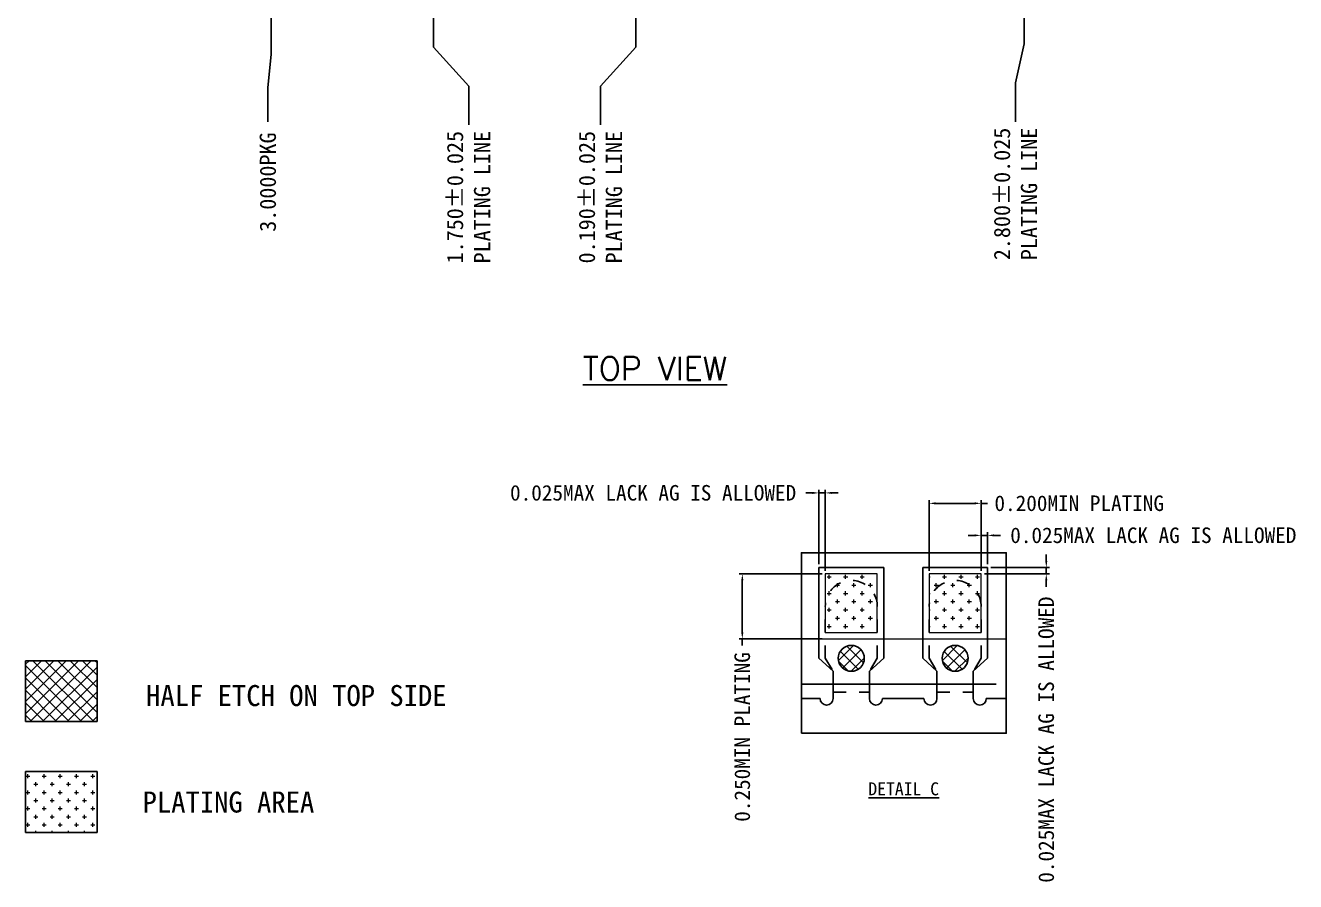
# Model space of a CAD drawing. Extents: x 287.7 to 298.1, y 222.1 to 237.2.
# Drawn here: x 287.68 to 297.47, y 222.13 to 228.72 of the extents above; entities that cross this region are included whole.
import ezdxf
from ezdxf.enums import TextEntityAlignment as Align

# ---------------------------------------------------------------- set-up
doc = ezdxf.new("R2010")
doc.units = 0
doc.header["$MEASUREMENT"] = 0
doc.linetypes.add('CENTER', pattern=[2, 1.25, -0.25, 0.25, -0.25])
doc.linetypes.add('HIDDEN', pattern=[0.375, 0.25, -0.125])
for name, color, linetype in [('1（实线、SECTION图示等）', 7, 'Continuous'), ('DIM(尺寸标注）', 4, 'Continuous'), ('Half etch on top side（正面半蚀刻、实线）', 6, 'Continuous'), ('LFBOT（框架底面线、虚线）', 4, 'HIDDEN'), ('LFTOP（框架正面线、实线）', 7, 'Continuous'), ('PKG LINE（虚线）', 2, 'HIDDEN'), ('PLATING（电镀）', 3, 'Continuous')]:
    doc.layers.add(name, color=color, linetype=linetype)
doc.styles.get("Standard").update_dxf_attribs({"font": 'SimSun.ttf'})
doc.styles.add('宋体', font='SimSun.ttf')
doc.dimstyles.new('ISO-25', dxfattribs={"dimtxt": 0.2, "dimasz": 0.15, "dimexe": 0.025, "dimexo": 0.025, "dimgap": 0.025, "dimtad": 0, "dimdec": 3, "dimzin": 1, "dimdsep": 46, "dimtxsty": '宋体', "dimcen": 0.15, "dimadec": 0, "dimazin": 0, "dimtfac": 1, "dimtdec": 3, "dimtmove": 0, "dimatfit": 3, "dimfxl": 1, "dimarcsym": 0})
doc.dimstyles.get("Standard").update_dxf_attribs({"dimtxt": 0.18, "dimasz": 0.18, "dimexe": 0.18, "dimexo": 0.0625, "dimgap": 0.09, "dimtad": 0, "dimtih": 1, "dimtoh": 1, "dimdec": 4, "dimzin": 0, "dimdsep": 46, "dimtxsty": 'Standard', "dimcen": 0.09, "dimadec": 0, "dimazin": 0, "dimtfac": 1, "dimtdec": 4, "dimtofl": 0, "dimtmove": 0, "dimatfit": 3, "dimfxl": 1, "dimtolj": 1, "dimtzin": 0, "dimarcsym": 0})
doc.dimstyles.new('Standard$0', dxfattribs={"dimtxt": 0.08, "dimasz": 0.08, "dimexe": 0.0266, "dimexo": 0.0266, "dimgap": 0.0266, "dimtad": 0, "dimdec": 3, "dimzin": 1, "dimdsep": 46, "dimtxsty": 'Standard', "dimcen": 0, "dimclrd": 256, "dimclre": 256, "dimclrt": 256, "dimadec": 0, "dimazin": 1, "dimtm": 1.25, "dimtfac": 1, "dimtdec": 3, "dimtmove": 0, "dimatfit": 0, "dimfxl": 1, "dimtolj": 1, "dimtzin": 0, "dimlwd": -1, "dimlwe": -1, "dimarcsym": 0})

# ---------------------------------------------------------------- blocks, each defined once
blk = doc.blocks.new('*D21')
at = {"layer": 'Defpoints', "color": 0, "transparency": 16777216}
for p in [(292.5768, 231.9575), (289.5768, 228.9575), (289.5528, 227.9785)]:
    blk.add_point(p, dxfattribs=at)
at = {"layer": 'DIM(尺寸标注）', "transparency": 16777216}
for p, q in [((289.5768, 228.8875), (289.5768, 228.4985)), ((289.5768, 228.4985), (289.5528, 228.2385)), ((289.5528, 228.2385), (289.5528, 227.9785))]:
    blk.add_line(p, q, dxfattribs=at)
at = {"layer": 'DIM(尺寸标注）', "transparency": 16777216, "insert": (289.5528, 227.5132), "char_height": 0.125, "attachment_point": 5, "rotation": 90, "style": '宋体'}
blk.add_mtext('3.0000PKG ', dxfattribs=at)
blk = doc.blocks.new('*D11')
at = {"layer": 'Defpoints', "color": 0, "transparency": 16777216}
for p in [(292.5768, 231.9575), (290.8268, 230.0075), (291.099, 227.9535)]:
    blk.add_point(p, dxfattribs=at)
at = {"layer": 'DIM(尺寸标注）', "color": 0, "lineweight": -2, "transparency": 16777216}
for p, q in [((290.8268, 229.9825), (290.8268, 228.5535)), ((290.8268, 228.5535), (291.099, 228.2535)), ((291.099, 228.2535), (291.099, 227.9535))]:
    blk.add_line(p, q, dxfattribs=at)
at = {"layer": 'DIM(尺寸标注）', "color": 0, "transparency": 16777216, "insert": (291.099, 227.3971), "char_height": 0.125, "attachment_point": 5, "rotation": 90, "style": '宋体'}
blk.add_mtext('1.750%%p0.025\\PPLATING LINE', dxfattribs=at)
blk = doc.blocks.new('*D12')
at = {"layer": 'Defpoints', "color": 0, "transparency": 16777216}
for p in [(292.5768, 231.9575), (292.3868, 230.0075), (292.1145, 227.9535)]:
    blk.add_point(p, dxfattribs=at)
at = {"layer": 'DIM(尺寸标注）', "color": 0, "lineweight": -2, "transparency": 16777216}
for p, q in [((292.3868, 229.9825), (292.3868, 228.5535)), ((292.3868, 228.5535), (292.1145, 228.2535)), ((292.1145, 228.2535), (292.1145, 227.9535))]:
    blk.add_line(p, q, dxfattribs=at)
at = {"layer": 'DIM(尺寸标注）', "color": 0, "transparency": 16777216, "insert": (292.1145, 227.3971), "char_height": 0.125, "attachment_point": 5, "rotation": 90, "style": '宋体'}
blk.add_mtext('0.190%%p0.025\\PPLATING LINE', dxfattribs=at)
blk = doc.blocks.new('*D14')
at = {"layer": 'Defpoints', "color": 0, "transparency": 16777216}
for p in [(293.2067, 224.4953), (293.846, 224.4953), (293.846, 223.9953)]:
    blk.add_point(p, dxfattribs=at)
at = {"layer": 'DIM(尺寸标注）', "color": 0, "lineweight": -2, "transparency": 16777216}
for p, q in [((293.821, 224.4953), (293.1817, 224.4953)), ((293.2067, 224.0453), (293.2067, 224.4453)), ((293.821, 223.9953), (293.1817, 223.9953)), ((293.2067, 223.9953), (293.2067, 223.9453))]:
    blk.add_line(p, q, dxfattribs=at)
at = {"layer": 'DIM(尺寸标注）', "color": 0, "transparency": 16777216}
for points in [[(293.215, 224.4453), (293.1984, 224.4453), (293.2067, 224.4953)], [(293.1984, 224.0453), (293.215, 224.0453), (293.2067, 223.9953)]]:
    blk.add_solid(points, dxfattribs=at)
at = {"layer": 'DIM(尺寸标注）', "color": 0, "lineweight": 0, "transparency": 16777216, "insert": (293.2067, 223.2395), "char_height": 0.12, "attachment_point": 5, "rotation": 90, "style": '宋体'}
blk.add_mtext('\\A1;0.250\\fSimSun|b0|i0|c134|p2;MIN PLATING', dxfattribs=at)
blk = doc.blocks.new('*D15')
at = {"layer": 'Defpoints', "color": 0, "transparency": 16777216}
for p in [(293.796, 225.1193), (293.796, 224.5453), (293.846, 224.4953)]:
    blk.add_point(p, dxfattribs=at)
at = {"layer": 'DIM(尺寸标注）', "color": 0, "lineweight": -2, "transparency": 16777216}
for p, q in [((293.796, 224.5703), (293.796, 225.1443)), ((293.846, 224.5203), (293.846, 225.1443)), ((293.746, 225.1193), (293.696, 225.1193)), ((293.846, 225.1193), (293.796, 225.1193)), ((293.896, 225.1193), (293.946, 225.1193))]:
    blk.add_line(p, q, dxfattribs=at)
at = {"layer": 'DIM(尺寸标注）', "color": 0, "transparency": 16777216}
for points in [[(293.746, 225.111), (293.746, 225.1276), (293.796, 225.1193)], [(293.896, 225.1276), (293.896, 225.111), (293.846, 225.1193)]]:
    blk.add_solid(points, dxfattribs=at)
at = {"layer": 'DIM(尺寸标注）', "color": 0, "lineweight": 0, "transparency": 16777216, "insert": (292.5196, 225.1193), "char_height": 0.12, "attachment_point": 5, "style": '宋体'}
blk.add_mtext('\\A1;0.025MAX LACK AG IS ALLOWED', dxfattribs=at)
blk = doc.blocks.new('*D16')
at = {"layer": 'Defpoints', "color": 0, "transparency": 16777216}
for p in [(295.046, 225.039), (294.646, 224.4953), (295.046, 224.4953)]:
    blk.add_point(p, dxfattribs=at)
at = {"layer": 'DIM(尺寸标注）', "color": 0, "lineweight": -2, "transparency": 16777216}
for p, q in [((294.646, 224.5203), (294.646, 225.064)), ((294.696, 225.039), (294.996, 225.039)), ((295.046, 224.5203), (295.046, 225.064)), ((295.046, 225.039), (295.096, 225.039))]:
    blk.add_line(p, q, dxfattribs=at)
at = {"layer": 'DIM(尺寸标注）', "color": 0, "transparency": 16777216}
for points in [[(294.696, 225.0474), (294.696, 225.0307), (294.646, 225.039)], [(294.996, 225.0307), (294.996, 225.0474), (295.046, 225.039)]]:
    blk.add_solid(points, dxfattribs=at)
at = {"layer": 'DIM(尺寸标注）', "color": 0, "lineweight": 0, "transparency": 16777216, "insert": (295.8018, 225.039), "char_height": 0.12, "attachment_point": 5, "style": '宋体'}
blk.add_mtext('\\A1;0.200\\fSimSun|b0|i0|c134|p2;MIN PLATING', dxfattribs=at)
blk = doc.blocks.new('*D17')
at = {"layer": 'Defpoints', "color": 0, "transparency": 16777216}
for p in [(295.096, 224.7922), (295.096, 224.5453), (295.046, 224.4953)]:
    blk.add_point(p, dxfattribs=at)
at = {"layer": 'DIM(尺寸标注）', "color": 0, "lineweight": -2, "transparency": 16777216}
for p, q in [((294.996, 224.7922), (294.946, 224.7922)), ((295.046, 224.5203), (295.046, 224.8172)), ((295.046, 224.7922), (295.096, 224.7922)), ((295.096, 224.5703), (295.096, 224.8172)), ((295.146, 224.7922), (295.196, 224.7922))]:
    blk.add_line(p, q, dxfattribs=at)
at = {"layer": 'DIM(尺寸标注）', "color": 0, "transparency": 16777216}
for points in [[(294.996, 224.7838), (294.996, 224.8005), (295.046, 224.7922)], [(295.146, 224.8005), (295.146, 224.7838), (295.096, 224.7922)]]:
    blk.add_solid(points, dxfattribs=at)
at = {"layer": 'DIM(尺寸标注）', "color": 0, "lineweight": 0, "transparency": 16777216, "insert": (296.3724, 224.7922), "char_height": 0.12, "attachment_point": 5, "style": '宋体'}
blk.add_mtext('\\A1;0.025MAX LACK AG IS ALLOWED', dxfattribs=at)
blk = doc.blocks.new('*D18')
at = {"layer": 'Defpoints', "color": 0, "transparency": 16777216}
for p in [(295.096, 224.5453), (295.548, 224.5453), (295.046, 224.4953)]:
    blk.add_point(p, dxfattribs=at)
at = {"layer": 'DIM(尺寸标注）', "color": 0, "lineweight": -2, "transparency": 16777216}
for p, q in [((295.548, 224.5953), (295.548, 224.6453)), ((295.121, 224.5453), (295.573, 224.5453)), ((295.548, 224.4953), (295.548, 224.5453)), ((295.071, 224.4953), (295.573, 224.4953)), ((295.548, 224.4453), (295.548, 224.3953))]:
    blk.add_line(p, q, dxfattribs=at)
at = {"layer": 'DIM(尺寸标注）', "color": 0, "transparency": 16777216}
for points in [[(295.5396, 224.5953), (295.5563, 224.5953), (295.548, 224.5453)], [(295.5563, 224.4453), (295.5396, 224.4453), (295.548, 224.4953)]]:
    blk.add_solid(points, dxfattribs=at)
at = {"layer": 'DIM(尺寸标注）', "color": 0, "lineweight": 0, "transparency": 16777216, "insert": (295.548, 223.2189), "char_height": 0.12, "attachment_point": 5, "rotation": 90, "style": '宋体'}
blk.add_mtext('\\A1;0.025\\fSimSun|b0|i0|c134|p2;MAX LACK AG IS ALLOWED', dxfattribs=at)
blk = doc.blocks.new('*D33')
at = {"layer": 'Defpoints', "color": 0, "transparency": 16777216}
for p in [(292.5768, 231.9575), (295.3768, 229.5825), (295.3118, 227.9785)]:
    blk.add_point(p, dxfattribs=at)
at = {"layer": 'DIM(尺寸标注）', "color": 0, "lineweight": -2, "transparency": 16777216}
for p, q in [((295.3768, 229.5575), (295.3768, 228.5785)), ((295.3768, 228.5785), (295.3118, 228.2785)), ((295.3118, 228.2785), (295.3118, 227.9785))]:
    blk.add_line(p, q, dxfattribs=at)
at = {"layer": 'DIM(尺寸标注）', "color": 0, "transparency": 16777216, "insert": (295.3118, 227.4221), "char_height": 0.125, "attachment_point": 5, "rotation": 90, "style": '宋体'}
blk.add_mtext('2.800%%p0.025\\PPLATING LINE', dxfattribs=at)

msp = doc.modelspace()

# ---------------------------------------------------------------- hatches: boundary and pattern name
at = {"layer": 'Half etch on top side（正面半蚀刻、实线）', "lineweight": -3}
h = msp.add_hatch(dxfattribs=at)
h.set_pattern_fill('ANSI37', color=6, scale=0.02, angle=360)
h.set_pattern_definition([(315, (393.760374, 298.406976), (-0.04490128, -0.04490128), []), (225, (393.760374, 298.406976), (-0.04490128, 0.04490128), [])])
edge = h.paths.add_edge_path()
edge.add_arc((294.04603, 223.84532), 0.1, 731.459156, 1082.571365)
edge.add_arc((294.04603, 223.84532), 0.1, 722.571365, 731.459156)
h = msp.add_hatch(dxfattribs=at)
h.set_pattern_fill('ANSI37', color=6, scale=0.02, angle=360)
h.set_pattern_definition([(315, (394.560374, 298.406976), (-0.04490128, -0.04490128), []), (225, (394.560374, 298.406976), (-0.04490128, 0.04490128), [])])
edge = h.paths.add_edge_path()
edge.add_arc((294.84603, 223.84532), 0.1, 731.459156, 1082.571365)
edge.add_arc((294.84603, 223.84532), 0.1, 722.571365, 731.459156)
at = {"layer": 'Half etch on top side（正面半蚀刻、实线）', "linetype": 'ByBlock', "lineweight": 5}
h = msp.add_hatch(dxfattribs=at)
h.set_pattern_fill('ANSI37', color=256, scale=0.02125, style=0)
h.set_pattern_definition([(45, (284.57901, 233.574394), (-0.0477076, 0.0477076), []), (135, (284.57901, 233.574394), (-0.0477076, -0.0477076), [])])
h.paths.add_polyline_path([(288.23616, 223.8272), (287.68468, 223.8272), (287.68468, 223.3585), (288.23616, 223.3585)])
at = {"layer": 'PLATING（电镀）', "linetype": 'ByBlock', "lineweight": 5}
h = msp.add_hatch(dxfattribs=at)
h.set_pattern_fill('CROSS', color=3, scale=0.01)
h.set_pattern_definition([(0, (286.811065, 233.80709), (0.0635, 0.0635), [0.03175, -0.09525]), (90, (286.82694, 233.791215), (-0.0635, 0.0635), [0.03175, -0.09525])])
h.paths.add_polyline_path([(294.64603, 224.04532), (295.04603, 224.04532), (295.04603, 224.24532, 1.0000016), (294.64603, 224.24532)])
h.paths.add_polyline_path([(293.84603, 224.04532), (294.24603, 224.04532), (294.24603, 224.24532, 1.0000016), (293.84603, 224.24532)])
h.paths.add_polyline_path([(294.64603, 224.49532), (294.64603, 224.24532, -1.0000016), (295.04603, 224.24532), (295.04603, 224.49532)])
h.paths.add_polyline_path([(293.84603, 224.49532), (293.84603, 224.24532, -1.0000016), (294.24603, 224.24532), (294.24603, 224.49532)])
h = msp.add_hatch(dxfattribs=at)
h.set_pattern_fill('CROSS', color=3, scale=0.25)
h.paths.add_polyline_path([(288.23616, 222.9728), (287.68468, 222.9728), (287.68468, 222.50409), (288.23616, 222.50409)])

# ---------------------------------------------------------------- linework, layer by layer
at = {"layer": '1（实线、SECTION图示等）', "color": 7}
for p, q in [((287.68468, 223.8272, -0.04534), (287.68468, 223.3585, -0.04534)), ((288.23616, 223.8272, -0.04534), (287.68468, 223.8272, -0.04534)), ((288.23616, 223.3585, -0.04534), (288.23616, 223.8272, -0.04534)), ((287.68468, 223.3585, -0.04534), (288.23616, 223.3585, -0.04534)), ((287.68468, 222.9728, -0.04534), (287.68468, 222.50409, -0.04534)), ((288.23616, 222.9728, -0.04534), (287.68468, 222.9728, -0.04534)), ((288.23616, 222.50409, -0.04534), (288.23616, 222.9728, -0.04534)), ((287.68468, 222.50409, -0.04534), (288.23616, 222.50409, -0.04534))]:
    msp.add_line(p, q, dxfattribs=at)
at = {"layer": 'DIM(尺寸标注）', "color": 2, "ltscale": 0.1, "elevation": 0.21519}
msp.add_lwpolyline([(293.66152, 223.26868), (293.66152, 224.65827), (295.23981, 224.65827), (295.23981, 223.26868)], close=True, dxfattribs=at)
at = {"layer": 'Half etch on top side（正面半蚀刻、实线）', "color": 6, "lineweight": -3}
for centre in [(294.04603, 223.84532, 0.21519), (294.84603, 223.84532, 0.21519)]:
    msp.add_circle(centre, 0.1, dxfattribs=at)
at = {"layer": 'LFBOT（框架底面线、虚线）', "linetype": 'HIDDEN', "ltscale": 0.2}
for p, q in [((293.84603, 223.84532, 0.21519), (293.84603, 224.24532, 0.21519)), ((294.24603, 223.84532, 0.21519), (294.24603, 224.24532, 0.21519)), ((294.64603, 223.84532, 0.21519), (294.64603, 224.24532, 0.21519)), ((295.04603, 223.84532, 0.21519), (295.04603, 224.24532, 0.21519)), ((293.84603, 223.84532, 0.21519), (293.90603, 223.74532, 0.21519)), ((294.24603, 223.84532, 0.21519), (294.18603, 223.74532, 0.21519)), ((294.64603, 223.84532, 0.21519), (294.70603, 223.74532, 0.21519)), ((295.04603, 223.84532, 0.21519), (294.98603, 223.74532, 0.21519))]:
    msp.add_line(p, q, dxfattribs=at)
at = {"layer": 'LFBOT（框架底面线、虚线）', "linetype": 'HIDDEN', "ltscale": 0.2, "elevation": 0.21519}
for points in [[(293.90603, 223.58532), (294.18603, 223.58532)], [(294.70603, 223.58532), (294.98603, 223.58532)]]:
    msp.add_lwpolyline(points, dxfattribs=at)
at = {"layer": 'LFBOT（框架底面线、虚线）', "linetype": 'HIDDEN', "ltscale": 0.2}
for centre in [(294.04603, 224.24532, 0.21519), (294.84603, 224.24532, 0.21519)]:
    msp.add_arc(centre, 0.2, 359.999813, 180.000187, dxfattribs=at)
at = {"layer": 'LFTOP（框架正面线、实线）', "color": 7}
for p, q in [((293.79603, 223.84532, 0.21519), (293.79603, 224.54532, 0.21519)), ((293.79603, 224.54532, 0.21519), (294.29603, 224.54532, 0.21519)), ((294.29603, 224.54532, 0.21519), (294.29603, 223.84532, 0.21519)), ((294.59603, 223.84532, 0.21519), (294.59603, 224.54532, 0.21519)), ((294.59603, 224.54532, 0.21519), (295.09603, 224.54532, 0.21519)), ((295.09603, 224.54532, 0.21519), (295.09603, 223.84532, 0.21519)), ((293.90603, 223.74532, 0.21519), (293.79603, 223.84532, 0.21519)), ((294.29603, 223.84532, 0.21519), (294.18603, 223.74532, 0.21519)), ((294.70603, 223.74532, 0.21519), (294.59603, 223.84532, 0.21519)), ((295.09603, 223.84532, 0.21519), (294.98603, 223.74532, 0.21519)), ((293.90603, 223.53532, 0.21519), (293.90603, 223.74532, 0.21519)), ((294.18603, 223.74532, 0.21519), (294.18603, 223.53532, 0.21519)), ((294.70603, 223.53532, 0.21519), (294.70603, 223.74532, 0.21519)), ((294.98603, 223.74532, 0.21519), (294.98603, 223.53532, 0.21519)), ((293.66152, 223.53532, 0.21519), (293.80603, 223.53532, 0.21519)), ((294.28603, 223.53532, 0.21519), (294.60603, 223.53532, 0.21519)), ((295.08603, 223.53532, 0.21519), (295.23981, 223.53532, 0.21519))]:
    msp.add_line(p, q, dxfattribs=at)
for centre in [(293.85603, 223.53532, 0.21519), (294.23603, 223.53532, 0.21519), (294.65603, 223.53532, 0.21519), (295.03603, 223.53532, 0.21519)]:
    msp.add_arc(centre, 0.05, 180, 0, dxfattribs=at)
at = {"layer": 'PKG LINE（虚线）', "color": 2, "linetype": 'CENTER', "ltscale": 1.2, "elevation": 0.21519}
msp.add_lwpolyline([(293.66152, 223.64532), (295.23981, 223.64532)], dxfattribs=at)
at = {"layer": 'PLATING（电镀）', "color": 3, "linetype": 'ByBlock', "lineweight": 5, "elevation": 0.21519}
for points in [[(293.84603, 224.04532), (294.24603, 224.04532), (294.24603, 224.49532), (293.84603, 224.49532)], [(294.64603, 224.04532), (295.04603, 224.04532), (295.04603, 224.49532), (294.64603, 224.49532)]]:
    msp.add_lwpolyline(points, close=True, dxfattribs=at)
msp.add_lwpolyline([(293.66152, 223.99532), (295.23981, 223.99532)], dxfattribs=at)

# ---------------------------------------------------------------- texts
at = {"layer": 'DIM(尺寸标注）'}
for s, p in [('HALF ETCH ON TOP SIDE', (290.92888, 223.55841, -0.04534)), ('PLATING AREA', (289.90982, 222.73836, -0.04534))]:
    msp.add_text(s, height=0.162, dxfattribs=at).set_placement(p, align=Align.MIDDLE_RIGHT)
at = {"layer": 'DIM(尺寸标注）', "attachment_point": 5}
for s, insert, char_height in [('{\\Fsimplex|c0;\\L\\C4;TOP VIEW}', (292.53328, 226.07786, -0.06128), 0.18), ('{\\LDETAIL C}', (294.44954, 222.83917, 0.5403), 0.1)]:
    msp.add_mtext(s, dxfattribs=dict(at, insert=insert, char_height=char_height))

# ---------------------------------------------------------------- dimensions: what is measured, and where the dimension line sits
at = {"layer": 'DIM(尺寸标注）'}
for feature_location, offset, text, dimstyle, override, picture, middle in [((289.57676, 228.95748, 0.21519), (-0.02395, -0.97898), '<>PKG ', 'Standard', {"dimscale": 1, "dimtxt": 0.125, "dimasz": 0.13, "dimexe": 0.07, "dimexo": 0.07, "dimgap": 0.07, "dimzin": 1, "dimtxsty": '宋体', "dimcen": 0.1, "dimclrd": 256, "dimclre": 256, "dimclrt": 256, "dimtofl": 0, "dimatfit": 0, "dimtolj": 0, "dimtzin": 8, "dimlwd": -1, "dimlwe": -1}, '*D21', (289.55281, 227.51325, 0.21519)), ((290.82676, 230.00748, 0.21519), (0.27225, -2.05398), '<>\\PPLATING LINE', 'ISO-25', {"dimtxt": 0.125, "dimtol": 1, "dimtp": 0.025, "dimtm": 0.025}, '*D11', (291.09902, 227.39707, 0.21519)), ((292.38676, 230.00748, 0.21519), (-0.27225, -2.05398), '<>\\PPLATING LINE', 'ISO-25', {"dimtxt": 0.125, "dimtol": 1, "dimtp": 0.025, "dimtm": 0.025}, '*D12', (292.11451, 227.39707, 0.21519))]:
    dim = msp.add_ordinate_dim(feature_location=feature_location, offset=offset, dtype=1, origin=(292.57676, 231.95748, 0.21519), text=text, dimstyle=dimstyle, override=override, dxfattribs=at)
    dim.commit()
    dim.dimension.update_dxf_attribs({"geometry": picture, "text_midpoint": middle})
dim = msp.add_ordinate_dim(feature_location=(295.37676, 229.58248, 0.0951), offset=(-0.065, -1.60398), dtype=1, origin=(292.57676, 231.95748, 0.0951), dimstyle='ISO-25', override={"dimtxt": 0.125, "dimpost": '<>\\PPLATING LINE', "dimtol": 1, "dimtp": 0.025, "dimtm": 0.025}, dxfattribs=at)
dim.commit()
dim.dimension.update_dxf_attribs({"geometry": '*D33', "text_midpoint": (295.31176, 227.42207, 0.0951)})
at = {"layer": 'DIM(尺寸标注）', "color": 4, "lineweight": 0}
for base, p1, p2, text, picture, middle in [((293.79603, 225.1193, 0.21519), (293.84603, 224.49532, 0.21519), (293.79603, 224.54532, 0.21519), '<>MAX LACK AG IS ALLOWED', '*D15', (292.51964, 225.1193, 0.21519)), ((295.09603, 224.79218, 0.21519), (295.04603, 224.49532, 0.21519), (295.09603, 224.54532, 0.21519), '<>MAX LACK AG IS ALLOWED', '*D17', (296.37243, 224.79218, 0.21519)), ((295.04603, 225.03904, 0.21519), (294.64603, 224.49532, 0.21519), (295.04603, 224.49532, 0.21519), '<>\\fSimSun|b0|i0|c134|p2;MIN PLATING', '*D16', (295.80181, 225.03904, 0.21519))]:
    dim = msp.add_linear_dim(base=base, p1=p1, p2=p2, text=text, dimstyle='Standard$0', override={"dimtxt": 0.12, "dimasz": 0.05, "dimexe": 0.025, "dimexo": 0.025, "dimgap": 0.025, "dimdec": 3, "dimlfac": 0.5, "dimzin": 0, "dimtxsty": '宋体', "dimcen": 0.09, "dimclrd": 0, "dimclre": 0, "dimclrt": 0, "dimazin": 0, "dimtol": 0, "dimlim": 0, "dimtp": 0.025, "dimtm": 0.025, "dimatfit": 3, "dimlwd": -2, "dimlwe": -2}, dxfattribs=at)
    dim.commit()
    dim.dimension.update_dxf_attribs({"geometry": picture, "text_midpoint": middle})
for base, p1, p2, text, override, picture, middle in [((295.54796, 224.54532, 0.21519), (295.04603, 224.49532, 0.21519), (295.09603, 224.54532, 0.21519), '<>\\fSimSun|b0|i0|c134|p2;MAX LACK AG IS ALLOWED', {"dimtxt": 0.12, "dimasz": 0.05, "dimexe": 0.025, "dimexo": 0.025, "dimgap": 0.025, "dimlfac": 0.5, "dimzin": 0, "dimtxsty": '宋体', "dimcen": 0.09, "dimclrd": 0, "dimclre": 0, "dimclrt": 0, "dimazin": 0, "dimtp": 0.025, "dimtm": 0.025, "dimatfit": 3, "dimlwd": -2, "dimlwe": -2}, '*D18', (295.54796, 223.21893, 0.21519)), ((293.2067, 224.49532, 0.21519), (293.84603, 223.99532, 0.21519), (293.84603, 224.49532, 0.21519), '<>\\fSimSun|b0|i0|c134|p2;MIN PLATING', {"dimtxt": 0.12, "dimasz": 0.05, "dimexe": 0.025, "dimexo": 0.025, "dimgap": 0.025, "dimdec": 3, "dimlfac": 0.5, "dimzin": 0, "dimtxsty": '宋体', "dimcen": 0.09, "dimclrd": 0, "dimclre": 0, "dimclrt": 0, "dimazin": 0, "dimtol": 0, "dimlim": 0, "dimtp": 0.025, "dimtm": 0.025, "dimatfit": 3, "dimlwd": -2, "dimlwe": -2}, '*D14', (293.2067, 223.23954, 0.21519))]:
    dim = msp.add_linear_dim(base=base, p1=p1, p2=p2, angle=90, text=text, dimstyle='Standard$0', override=override, dxfattribs=at)
    dim.commit()
    dim.dimension.update_dxf_attribs({"geometry": picture, "text_midpoint": middle, "dimtype": 128})

doc.saveas('drawing.dxf')
